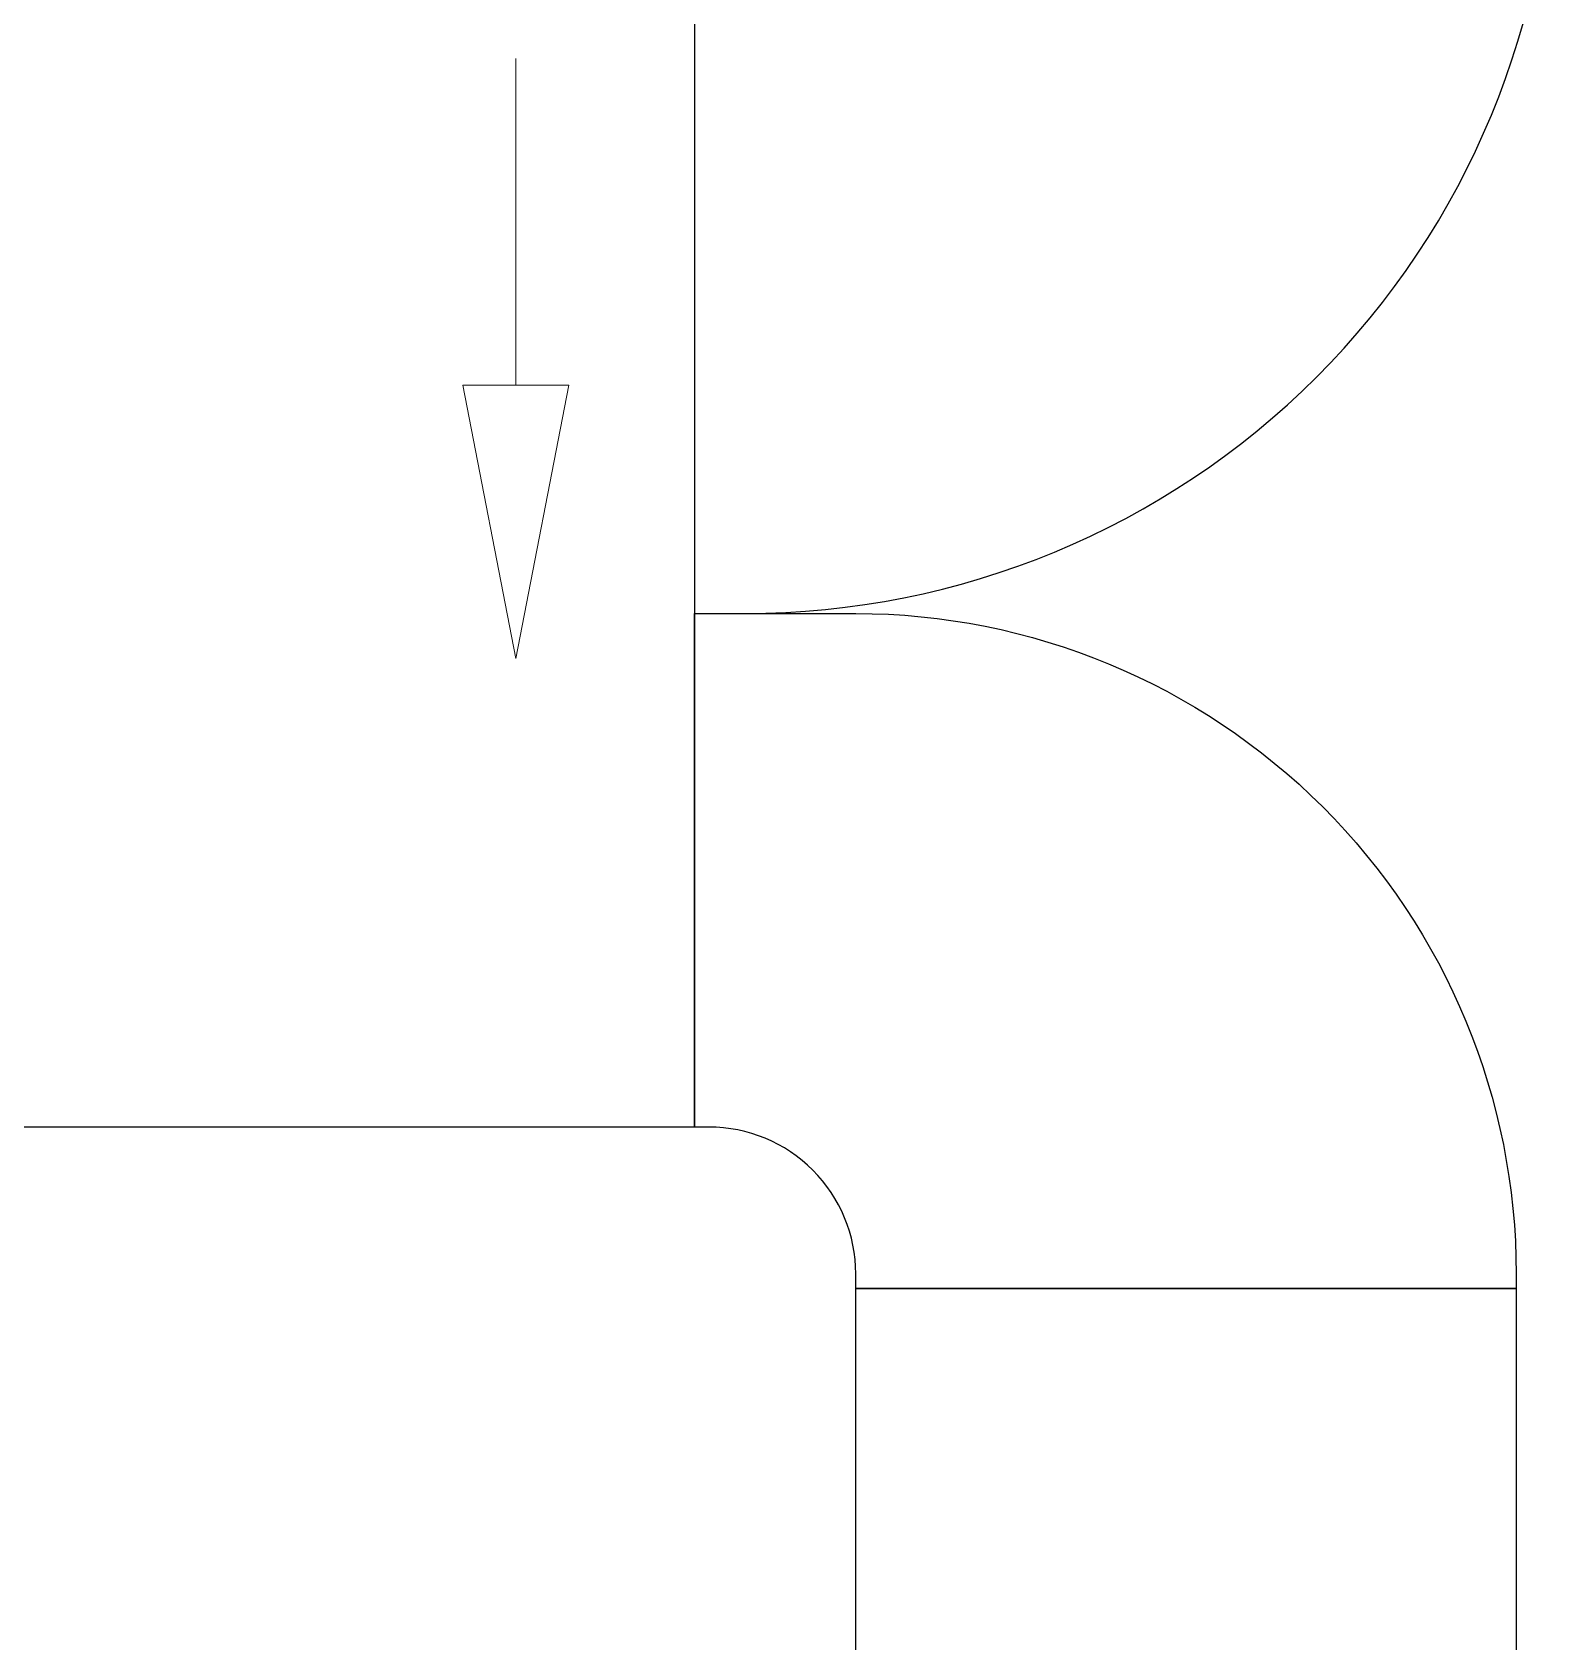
# Model space of a CAD drawing. Header units: inches. Extents: x -772 to 6765, y -813 to 4093.
# Drawn here: x 4879.7 to 4983.3, y 897.2 to 1006.9 of the extents above; entities that cross this region are included whole.
import ezdxf

# ---------------------------------------------------------------- set-up
doc = ezdxf.new("R2010")
doc.units = ezdxf.units.IN
doc.header["$MEASUREMENT"] = 0
doc.layers.add('MTY-EMIS-KANALI', color=150, linetype='Continuous', lineweight=0)
doc.layers.add('STM-U-MENFEZ', color=2, linetype='Continuous', lineweight=0)
doc.layers.add('MTY-UFLEME-KANALI', color=20, linetype='Continuous')

# ---------------------------------------------------------------- blocks, each defined once
blk = doc.blocks.new('A$C00D65541')
at = {"layer": 'STM-U-MENFEZ'}
blk.add_lwpolyline([(-50.5, -59.89), (-46.89, -59.89), (-50.5, -78.51), (-54.11, -59.89), (-50.5, -59.89), (-50.5, -37.62)], dxfattribs=at)
blk = doc.blocks.new('mekanik')
at = {"layer": 'MTY-UFLEME-KANALI'}
for points in [[(24253.34, 7863.31), (24203.34, 7863.31), (24203.34, 7852.31), (24194.84, 7852.31), (24194.84, 7807.31), (24198.34, 7807.31, 0.414214), (24253.34, 7862.31)], [(24250.84, 7761.31), (24205.84, 7761.31), (24205.84, 7762.31, 0.414214), (24195.84, 7772.31), (24194.84, 7772.31), (24194.84, 7807.31), (24205.84, 7807.31, -0.414214), (24250.84, 7762.31)]]:
    blk.add_lwpolyline(points, format="xyb", close=True, dxfattribs=at)
for points in [[(24194.84, 7852.31), (24194.84, 7772.31), (23631.57, 7772.31), (23631.57, 7852.31)], [(24205.84, 7761.31), (24250.84, 7761.31), (24250.84, 7563.72), (24205.84, 7563.72)]]:
    blk.add_lwpolyline(points, close=True, dxfattribs=at)
at = {"layer": 'MTY-EMIS-KANALI'}
blk.add_blockref('A$C00D65541', (24233.17, 7882.75), dxfattribs=at)

msp = doc.modelspace()

# ---------------------------------------------------------------- block references
msp.add_blockref('mekanik', (-19270, -6840))

doc.saveas('drawing.dxf')
